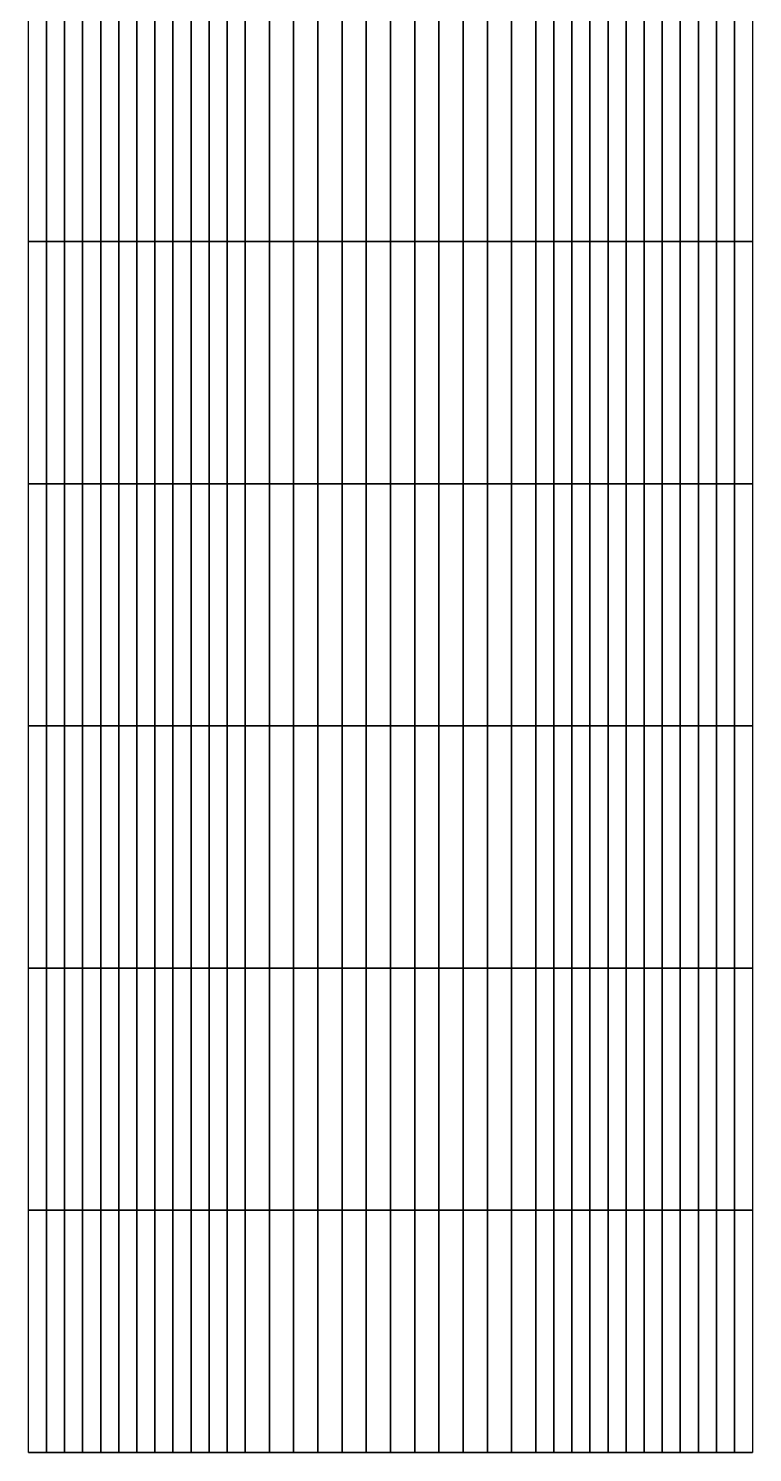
# Model space of a CAD drawing. Header units: inches. Extents: x 1.9 to 26.9, y -20 to 0.
# Drawn here: x 1.95 to 6.93, y -20 to -10.2 of the extents above; entities that cross this region are included whole.
import ezdxf

# ---------------------------------------------------------------- set-up
doc = ezdxf.new("R2010")
doc.units = ezdxf.units.IN
doc.header["$MEASUREMENT"] = 0
for name, color, linetype in [('Beam', 2, 'Continuous'), ('Col', 3, 'Continuous'), ('Dia', 5, 'Continuous'), ('Plat', 1, 'Continuous')]:
    doc.layers.add(name, color=color, linetype=linetype)

msp = doc.modelspace()

# ---------------------------------------------------------------- linework, layer by layer
at = {"layer": 'Beam', "extrusion": (0, -1, -2e-16)}
msp.add_line((1.9455, -20, 1.9428), (1.9455, 0, 1.9428), dxfattribs=at)
at = {"layer": 'Col', "extrusion": (0, -1, -2e-16)}
msp.add_line((1.9455, -20, 1.9428), (1.9455, -20, -4.0572), dxfattribs=at)
at = {"layer": 'Dia'}
for points in [[(1.9455, -20, 1.9428), (2.0699, -20, 2.0267), (2.4709, -20, 2.0267), (2.3609, -20, 1.9428)], [(2.1942, -20, 2.1106), (2.579, -20, 2.1106), (2.4709, -20, 2.0267), (2.0699, -20, 2.0267)], [(2.1942, -20, 2.1106), (2.3186, -20, 2.1945), (2.6833, -20, 2.1945), (2.579, -20, 2.1106)], [(2.443, -20, 2.2783), (2.7847, -20, 2.2783), (2.6833, -20, 2.1945), (2.3186, -20, 2.1945)], [(2.7763, -20, 1.9428), (2.3609, -20, 1.9428), (2.4709, -20, 2.0267), (2.8701, -20, 2.0267)], [(2.443, -20, 2.2783), (2.5673, -20, 2.3622), (2.8842, -20, 2.3622), (2.7847, -20, 2.2783)], [(2.9606, -20, 2.1106), (2.8701, -20, 2.0267), (2.4709, -20, 2.0267), (2.579, -20, 2.1106)], [(2.6917, -20, 2.4461), (2.9827, -20, 2.4461), (2.8842, -20, 2.3622), (2.5673, -20, 2.3622)], [(2.9606, -20, 2.1106), (2.579, -20, 2.1106), (2.6833, -20, 2.1945), (3.0446, -20, 2.1945)], [(3.1237, -20, 2.2783), (3.0446, -20, 2.1945), (2.6833, -20, 2.1945), (2.7847, -20, 2.2783)], [(2.6917, -20, 2.4461), (2.816, -20, 2.53), (3.0812, -20, 2.53), (2.9827, -20, 2.4461)], [(2.7763, -20, 1.9428), (2.8701, -20, 2.0267), (3.2654, -20, 2.0267), (3.1917, -20, 1.9428)], [(3.1237, -20, 2.2783), (2.7847, -20, 2.2783), (2.8842, -20, 2.3622), (3.1995, -20, 2.3622)], [(2.9404, -20, 2.6139), (3.1807, -20, 2.6139), (3.0812, -20, 2.53), (2.816, -20, 2.53)], [(2.9606, -20, 2.1106), (3.3356, -20, 2.1106), (3.2654, -20, 2.0267), (2.8701, -20, 2.0267)], [(3.2737, -20, 2.4461), (3.1995, -20, 2.3622), (2.8842, -20, 2.3622), (2.9827, -20, 2.4461)], [(2.9404, -20, 2.6139), (3.0647, -20, 2.6977), (3.2821, -20, 2.6977), (3.1807, -20, 2.6139)], [(2.9606, -20, 2.1106), (3.0446, -20, 2.1945), (3.3989, -20, 2.1945), (3.3356, -20, 2.1106)], [(3.2737, -20, 2.4461), (2.9827, -20, 2.4461), (3.0812, -20, 2.53), (3.3479, -20, 2.53)], [(3.1237, -20, 2.2783), (3.4571, -20, 2.2783), (3.3989, -20, 2.1945), (3.0446, -20, 2.1945)], [(3.1891, -20, 2.7816), (3.3863, -20, 2.7816), (3.2821, -20, 2.6977), (3.0647, -20, 2.6977)], [(3.4237, -20, 2.6139), (3.3479, -20, 2.53), (3.0812, -20, 2.53), (3.1807, -20, 2.6139)], [(3.1237, -20, 2.2783), (3.1995, -20, 2.3622), (3.5118, -20, 2.3622), (3.4571, -20, 2.2783)], [(3.4237, -20, 2.6139), (3.1807, -20, 2.6139), (3.2821, -20, 2.6977), (3.5028, -20, 2.6977)], [(3.1891, -20, 2.7816), (3.3134, -20, 2.8655), (3.4944, -20, 2.8655), (3.3863, -20, 2.7816)], [(3.607, -20, 1.9428), (3.1917, -20, 1.9428), (3.2654, -20, 2.0267), (3.6578, -20, 2.0267)], [(3.2737, -20, 2.4461), (3.5647, -20, 2.4461), (3.5118, -20, 2.3622), (3.1995, -20, 2.3622)], [(3.7057, -20, 2.1106), (3.6578, -20, 2.0267), (3.2654, -20, 2.0267), (3.3356, -20, 2.1106)], [(3.2737, -20, 2.4461), (3.3479, -20, 2.53), (3.6177, -20, 2.53), (3.5647, -20, 2.4461)], [(3.5868, -20, 2.7816), (3.5028, -20, 2.6977), (3.2821, -20, 2.6977), (3.3863, -20, 2.7816)], [(3.4378, -20, 2.9494), (3.6045, -20, 2.9494), (3.4944, -20, 2.8655), (3.3134, -20, 2.8655)], [(3.7057, -20, 2.1106), (3.3356, -20, 2.1106), (3.3989, -20, 2.1945), (3.7481, -20, 2.1945)], [(3.4237, -20, 2.6139), (3.6724, -20, 2.6139), (3.6177, -20, 2.53), (3.3479, -20, 2.53)], [(3.5868, -20, 2.7816), (3.3863, -20, 2.7816), (3.4944, -20, 2.8655), (3.6774, -20, 2.8655)], [(3.7863, -20, 2.2783), (3.7481, -20, 2.1945), (3.3989, -20, 2.1945), (3.4571, -20, 2.2783)], [(3.4237, -20, 2.6139), (3.5028, -20, 2.6977), (3.7305, -20, 2.6977), (3.6724, -20, 2.6139)], [(3.7863, -20, 2.2783), (3.4571, -20, 2.2783), (3.5118, -20, 2.3622), (3.8217, -20, 2.3622)], [(3.7711, -20, 2.9494), (3.6774, -20, 2.8655), (3.4944, -20, 2.8655), (3.6045, -20, 2.9494)], [(3.5868, -20, 2.7816), (3.7939, -20, 2.7816), (3.7305, -20, 2.6977), (3.5028, -20, 2.6977)], [(3.8558, -20, 2.4461), (3.8217, -20, 2.3622), (3.5118, -20, 2.3622), (3.5647, -20, 2.4461)], [(3.8558, -20, 2.4461), (3.5647, -20, 2.4461), (3.6177, -20, 2.53), (3.8898, -20, 2.53)], [(3.5868, -20, 2.7816), (3.6774, -20, 2.8655), (3.8641, -20, 2.8655), (3.7939, -20, 2.7816)], [(3.607, -20, 1.9428), (3.6578, -20, 2.0267), (4.0483, -20, 2.0267), (4.0224, -20, 1.9428)], [(3.9252, -20, 2.6139), (3.8898, -20, 2.53), (3.6177, -20, 2.53), (3.6724, -20, 2.6139)], [(3.7057, -20, 2.1106), (4.0726, -20, 2.1106), (4.0483, -20, 2.0267), (3.6578, -20, 2.0267)], [(3.9252, -20, 2.6139), (3.6724, -20, 2.6139), (3.7305, -20, 2.6977), (3.9634, -20, 2.6977)], [(3.7711, -20, 2.9494), (3.9378, -20, 2.9494), (3.8641, -20, 2.8655), (3.6774, -20, 2.8655)], [(3.7057, -20, 2.1106), (3.7481, -20, 2.1945), (4.0938, -20, 2.1945), (4.0726, -20, 2.1106)], [(4.0058, -20, 2.7816), (3.9634, -20, 2.6977), (3.7305, -20, 2.6977), (3.7939, -20, 2.7816)], [(3.7863, -20, 2.2783), (4.1127, -20, 2.2783), (4.0938, -20, 2.1945), (3.7481, -20, 2.1945)], [(3.7863, -20, 2.2783), (3.8217, -20, 2.3622), (4.1301, -20, 2.3622), (4.1127, -20, 2.2783)], [(4.0058, -20, 2.7816), (3.7939, -20, 2.7816), (3.8641, -20, 2.8655), (4.0537, -20, 2.8655)], [(3.8558, -20, 2.4461), (4.1468, -20, 2.4461), (4.1301, -20, 2.3622), (3.8217, -20, 2.3622)], [(3.8558, -20, 2.4461), (3.8898, -20, 2.53), (4.1634, -20, 2.53), (4.1468, -20, 2.4461)], [(4.1045, -20, 2.9494), (4.0537, -20, 2.8655), (3.8641, -20, 2.8655), (3.9378, -20, 2.9494)], [(3.9252, -20, 2.6139), (4.1808, -20, 2.6139), (4.1634, -20, 2.53), (3.8898, -20, 2.53)], [(3.9252, -20, 2.6139), (3.9634, -20, 2.6977), (4.1997, -20, 2.6977), (4.1808, -20, 2.6139)], [(4.0058, -20, 2.7816), (4.221, -20, 2.7816), (4.1997, -20, 2.6977), (3.9634, -20, 2.6977)], [(4.0058, -20, 2.7816), (4.0537, -20, 2.8655), (4.2453, -20, 2.8655), (4.221, -20, 2.7816)], [(4.4378, -20, 1.9428), (4.0224, -20, 1.9428), (4.0483, -20, 2.0267), (4.4378, -20, 2.0267)], [(4.4378, -20, 2.1106), (4.4378, -20, 2.0267), (4.0483, -20, 2.0267), (4.0726, -20, 2.1106)], [(4.1045, -20, 2.9494), (4.2711, -20, 2.9494), (4.2453, -20, 2.8655), (4.0537, -20, 2.8655)], [(4.4378, -20, 2.1106), (4.0726, -20, 2.1106), (4.0938, -20, 2.1945), (4.4378, -20, 2.1945)], [(4.4378, -20, 2.2783), (4.4378, -20, 2.1945), (4.0938, -20, 2.1945), (4.1127, -20, 2.2783)], [(4.4378, -20, 2.2783), (4.1127, -20, 2.2783), (4.1301, -20, 2.3622), (4.4378, -20, 2.3622)], [(4.4378, -20, 2.4461), (4.4378, -20, 2.3622), (4.1301, -20, 2.3622), (4.1468, -20, 2.4461)], [(4.4378, -20, 2.4461), (4.1468, -20, 2.4461), (4.1634, -20, 2.53), (4.4378, -20, 2.53)], [(4.4378, -20, 2.6139), (4.4378, -20, 2.53), (4.1634, -20, 2.53), (4.1808, -20, 2.6139)], [(4.4378, -20, 2.6139), (4.1808, -20, 2.6139), (4.1997, -20, 2.6977), (4.4378, -20, 2.6977)], [(4.4378, -20, 2.7816), (4.4378, -20, 2.6977), (4.1997, -20, 2.6977), (4.221, -20, 2.7816)], [(4.4378, -20, 2.7816), (4.221, -20, 2.7816), (4.2453, -20, 2.8655), (4.4378, -20, 2.8655)], [(4.4378, -20, 2.9494), (4.4378, -20, 2.8655), (4.2453, -20, 2.8655), (4.2711, -20, 2.9494)], [(4.4378, -20, 2.9494), (4.6045, -20, 2.9494), (4.6303, -20, 2.8655), (4.4378, -20, 2.8655)], [(4.4378, -20, 2.7816), (4.4378, -20, 2.8655), (4.6303, -20, 2.8655), (4.6546, -20, 2.7816)], [(4.4378, -20, 2.7816), (4.6546, -20, 2.7816), (4.6759, -20, 2.6977), (4.4378, -20, 2.6977)], [(4.4378, -20, 2.6139), (4.4378, -20, 2.6977), (4.6759, -20, 2.6977), (4.6948, -20, 2.6139)], [(4.4378, -20, 2.6139), (4.6948, -20, 2.6139), (4.7122, -20, 2.53), (4.4378, -20, 2.53)], [(4.4378, -20, 2.4461), (4.4378, -20, 2.53), (4.7122, -20, 2.53), (4.7288, -20, 2.4461)], [(4.4378, -20, 2.4461), (4.7288, -20, 2.4461), (4.7455, -20, 2.3622), (4.4378, -20, 2.3622)], [(4.4378, -20, 2.2783), (4.4378, -20, 2.3622), (4.7455, -20, 2.3622), (4.7629, -20, 2.2783)], [(4.4378, -20, 2.2783), (4.7629, -20, 2.2783), (4.7818, -20, 2.1945), (4.4378, -20, 2.1945)], [(4.4378, -20, 2.1106), (4.4378, -20, 2.1945), (4.7818, -20, 2.1945), (4.803, -20, 2.1106)], [(4.4378, -20, 2.1106), (4.803, -20, 2.1106), (4.8273, -20, 2.0267), (4.4378, -20, 2.0267)], [(4.4378, -20, 1.9428), (4.4378, -20, 2.0267), (4.8273, -20, 2.0267), (4.8532, -20, 1.9428)], [(4.7711, -20, 2.9494), (4.8219, -20, 2.8655), (4.6303, -20, 2.8655), (4.6045, -20, 2.9494)], [(4.8698, -20, 2.7816), (4.6546, -20, 2.7816), (4.6303, -20, 2.8655), (4.8219, -20, 2.8655)], [(4.8698, -20, 2.7816), (4.9122, -20, 2.6977), (4.6759, -20, 2.6977), (4.6546, -20, 2.7816)], [(4.9504, -20, 2.6139), (4.6948, -20, 2.6139), (4.6759, -20, 2.6977), (4.9122, -20, 2.6977)], [(4.9504, -20, 2.6139), (4.9858, -20, 2.53), (4.7122, -20, 2.53), (4.6948, -20, 2.6139)], [(5.0198, -20, 2.4461), (4.7288, -20, 2.4461), (4.7122, -20, 2.53), (4.9858, -20, 2.53)], [(5.0198, -20, 2.4461), (5.0539, -20, 2.3622), (4.7455, -20, 2.3622), (4.7288, -20, 2.4461)], [(5.0893, -20, 2.2783), (4.7629, -20, 2.2783), (4.7455, -20, 2.3622), (5.0539, -20, 2.3622)], [(5.0893, -20, 2.2783), (5.1275, -20, 2.1945), (4.7818, -20, 2.1945), (4.7629, -20, 2.2783)], [(4.7711, -20, 2.9494), (4.9378, -20, 2.9494), (5.0115, -20, 2.8655), (4.8219, -20, 2.8655)], [(5.1699, -20, 2.1106), (4.803, -20, 2.1106), (4.7818, -20, 2.1945), (5.1275, -20, 2.1945)], [(5.1699, -20, 2.1106), (5.2178, -20, 2.0267), (4.8273, -20, 2.0267), (4.803, -20, 2.1106)], [(4.8698, -20, 2.7816), (4.8219, -20, 2.8655), (5.0115, -20, 2.8655), (5.0817, -20, 2.7816)], [(5.2686, -20, 1.9428), (4.8532, -20, 1.9428), (4.8273, -20, 2.0267), (5.2178, -20, 2.0267)], [(4.8698, -20, 2.7816), (5.0817, -20, 2.7816), (5.1451, -20, 2.6977), (4.9122, -20, 2.6977)], [(4.9504, -20, 2.6139), (4.9122, -20, 2.6977), (5.1451, -20, 2.6977), (5.2032, -20, 2.6139)], [(5.1045, -20, 2.9494), (5.1982, -20, 2.8655), (5.0115, -20, 2.8655), (4.9378, -20, 2.9494)], [(4.9504, -20, 2.6139), (5.2032, -20, 2.6139), (5.2579, -20, 2.53), (4.9858, -20, 2.53)], [(5.0198, -20, 2.4461), (4.9858, -20, 2.53), (5.2579, -20, 2.53), (5.3109, -20, 2.4461)], [(5.2888, -20, 2.7816), (5.0817, -20, 2.7816), (5.0115, -20, 2.8655), (5.1982, -20, 2.8655)], [(5.0198, -20, 2.4461), (5.3109, -20, 2.4461), (5.3638, -20, 2.3622), (5.0539, -20, 2.3622)], [(5.0893, -20, 2.2783), (5.0539, -20, 2.3622), (5.3638, -20, 2.3622), (5.4185, -20, 2.2783)], [(5.2888, -20, 2.7816), (5.3728, -20, 2.6977), (5.1451, -20, 2.6977), (5.0817, -20, 2.7816)], [(5.0893, -20, 2.2783), (5.4185, -20, 2.2783), (5.4767, -20, 2.1945), (5.1275, -20, 2.1945)], [(5.1045, -20, 2.9494), (5.2711, -20, 2.9494), (5.3812, -20, 2.8655), (5.1982, -20, 2.8655)], [(5.1699, -20, 2.1106), (5.1275, -20, 2.1945), (5.4767, -20, 2.1945), (5.54, -20, 2.1106)], [(5.4518, -20, 2.6139), (5.2032, -20, 2.6139), (5.1451, -20, 2.6977), (5.3728, -20, 2.6977)], [(5.1699, -20, 2.1106), (5.54, -20, 2.1106), (5.6102, -20, 2.0267), (5.2178, -20, 2.0267)], [(5.2888, -20, 2.7816), (5.1982, -20, 2.8655), (5.3812, -20, 2.8655), (5.4893, -20, 2.7816)], [(5.4518, -20, 2.6139), (5.5277, -20, 2.53), (5.2579, -20, 2.53), (5.2032, -20, 2.6139)], [(5.2686, -20, 1.9428), (5.2178, -20, 2.0267), (5.6102, -20, 2.0267), (5.6839, -20, 1.9428)], [(5.6019, -20, 2.4461), (5.3109, -20, 2.4461), (5.2579, -20, 2.53), (5.5277, -20, 2.53)], [(5.4378, -20, 2.9494), (5.5622, -20, 2.8655), (5.3812, -20, 2.8655), (5.2711, -20, 2.9494)], [(5.2888, -20, 2.7816), (5.4893, -20, 2.7816), (5.5935, -20, 2.6977), (5.3728, -20, 2.6977)], [(5.6019, -20, 2.4461), (5.6761, -20, 2.3622), (5.3638, -20, 2.3622), (5.3109, -20, 2.4461)], [(5.7519, -20, 2.2783), (5.4185, -20, 2.2783), (5.3638, -20, 2.3622), (5.6761, -20, 2.3622)], [(5.4518, -20, 2.6139), (5.3728, -20, 2.6977), (5.5935, -20, 2.6977), (5.6949, -20, 2.6139)], [(5.6865, -20, 2.7816), (5.4893, -20, 2.7816), (5.3812, -20, 2.8655), (5.5622, -20, 2.8655)], [(5.7519, -20, 2.2783), (5.831, -20, 2.1945), (5.4767, -20, 2.1945), (5.4185, -20, 2.2783)], [(5.4518, -20, 2.6139), (5.6949, -20, 2.6139), (5.7944, -20, 2.53), (5.5277, -20, 2.53)], [(5.915, -20, 2.1106), (5.54, -20, 2.1106), (5.4767, -20, 2.1945), (5.831, -20, 2.1945)], [(5.6865, -20, 2.7816), (5.8109, -20, 2.6977), (5.5935, -20, 2.6977), (5.4893, -20, 2.7816)], [(5.6019, -20, 2.4461), (5.5277, -20, 2.53), (5.7944, -20, 2.53), (5.8929, -20, 2.4461)], [(5.915, -20, 2.1106), (6.0055, -20, 2.0267), (5.6102, -20, 2.0267), (5.54, -20, 2.1106)], [(5.9352, -20, 2.6139), (5.6949, -20, 2.6139), (5.5935, -20, 2.6977), (5.8109, -20, 2.6977)], [(5.6019, -20, 2.4461), (5.8929, -20, 2.4461), (5.9914, -20, 2.3622), (5.6761, -20, 2.3622)], [(6.0993, -20, 1.9428), (5.6839, -20, 1.9428), (5.6102, -20, 2.0267), (6.0055, -20, 2.0267)], [(5.7519, -20, 2.2783), (5.6761, -20, 2.3622), (5.9914, -20, 2.3622), (6.0909, -20, 2.2783)], [(5.9352, -20, 2.6139), (6.0596, -20, 2.53), (5.7944, -20, 2.53), (5.6949, -20, 2.6139)], [(5.7519, -20, 2.2783), (6.0909, -20, 2.2783), (6.1923, -20, 2.1945), (5.831, -20, 2.1945)], [(6.1839, -20, 2.4461), (5.8929, -20, 2.4461), (5.7944, -20, 2.53), (6.0596, -20, 2.53)], [(5.915, -20, 2.1106), (5.831, -20, 2.1945), (6.1923, -20, 2.1945), (6.2966, -20, 2.1106)], [(6.1839, -20, 2.4461), (6.3083, -20, 2.3622), (5.9914, -20, 2.3622), (5.8929, -20, 2.4461)], [(5.915, -20, 2.1106), (6.2966, -20, 2.1106), (6.4047, -20, 2.0267), (6.0055, -20, 2.0267)], [(6.4326, -20, 2.2783), (6.0909, -20, 2.2783), (5.9914, -20, 2.3622), (6.3083, -20, 2.3622)], [(6.0993, -20, 1.9428), (6.0055, -20, 2.0267), (6.4047, -20, 2.0267), (6.5147, -20, 1.9428)], [(6.4326, -20, 2.2783), (6.557, -20, 2.1945), (6.1923, -20, 2.1945), (6.0909, -20, 2.2783)], [(6.6814, -20, 2.1106), (6.2966, -20, 2.1106), (6.1923, -20, 2.1945), (6.557, -20, 2.1945)], [(6.6814, -20, 2.1106), (6.8057, -20, 2.0267), (6.4047, -20, 2.0267), (6.2966, -20, 2.1106)], [(6.9301, -20, 1.9428), (6.5147, -20, 1.9428), (6.4047, -20, 2.0267), (6.8057, -20, 2.0267)]]:
    msp.add_3dface(points, dxfattribs=at)
at = {"layer": 'Plat'}
for points in [[(1.9455, -10, 1.9428), (2.0699, -10, 2.0267), (2.0699, -11.6667, 2.0267), (1.9455, -11.6667, 1.9428)], [(2.1942, -10, 2.1106), (2.1942, -11.6667, 2.1106), (2.0699, -11.6667, 2.0267), (2.0699, -10, 2.0267)], [(2.1942, -10, 2.1106), (2.3186, -10, 2.1945), (2.3186, -11.6667, 2.1945), (2.1942, -11.6667, 2.1106)], [(2.443, -10, 2.2783), (2.443, -11.6667, 2.2783), (2.3186, -11.6667, 2.1945), (2.3186, -10, 2.1945)], [(2.443, -10, 2.2783), (2.5673, -10, 2.3622), (2.5673, -11.6667, 2.3622), (2.443, -11.6667, 2.2783)], [(2.6917, -10, 2.4461), (2.6917, -11.6667, 2.4461), (2.5673, -11.6667, 2.3622), (2.5673, -10, 2.3622)], [(2.6917, -10, 2.4461), (2.816, -10, 2.53), (2.816, -11.6667, 2.53), (2.6917, -11.6667, 2.4461)], [(2.9404, -10, 2.6139), (2.9404, -11.6667, 2.6139), (2.816, -11.6667, 2.53), (2.816, -10, 2.53)], [(2.9404, -10, 2.6139), (3.0647, -10, 2.6977), (3.0647, -11.6667, 2.6977), (2.9404, -11.6667, 2.6139)], [(3.1891, -10, 2.7816), (3.1891, -11.6667, 2.7816), (3.0647, -11.6667, 2.6977), (3.0647, -10, 2.6977)], [(3.1891, -10, 2.7816), (3.3134, -10, 2.8655), (3.3134, -11.6667, 2.8655), (3.1891, -11.6667, 2.7816)], [(3.4378, -10, 2.9494), (3.4378, -11.6667, 2.9494), (3.3134, -11.6667, 2.8655), (3.3134, -10, 2.8655)], [(3.4378, -10, 2.9494), (3.6045, -10, 2.9494), (3.6045, -11.6667, 2.9494), (3.4378, -11.6667, 2.9494)], [(3.7711, -10, 2.9494), (3.7711, -11.6667, 2.9494), (3.6045, -11.6667, 2.9494), (3.6045, -10, 2.9494)], [(3.7711, -10, 2.9494), (3.9378, -10, 2.9494), (3.9378, -11.6667, 2.9494), (3.7711, -11.6667, 2.9494)], [(4.1045, -10, 2.9494), (4.1045, -11.6667, 2.9494), (3.9378, -11.6667, 2.9494), (3.9378, -10, 2.9494)], [(4.1045, -10, 2.9494), (4.2711, -10, 2.9494), (4.2711, -11.6667, 2.9494), (4.1045, -11.6667, 2.9494)], [(4.4378, -10, 2.9494), (4.4378, -11.6667, 2.9494), (4.2711, -11.6667, 2.9494), (4.2711, -10, 2.9494)], [(4.4378, -10, 2.9494), (4.6045, -10, 2.9494), (4.6045, -11.6667, 2.9494), (4.4378, -11.6667, 2.9494)], [(4.7711, -10, 2.9494), (4.7711, -11.6667, 2.9494), (4.6045, -11.6667, 2.9494), (4.6045, -10, 2.9494)], [(4.7711, -10, 2.9494), (4.9378, -10, 2.9494), (4.9378, -11.6667, 2.9494), (4.7711, -11.6667, 2.9494)], [(5.1045, -10, 2.9494), (5.1045, -11.6667, 2.9494), (4.9378, -11.6667, 2.9494), (4.9378, -10, 2.9494)], [(5.1045, -10, 2.9494), (5.2711, -10, 2.9494), (5.2711, -11.6667, 2.9494), (5.1045, -11.6667, 2.9494)], [(5.4378, -10, 2.9494), (5.4378, -11.6667, 2.9494), (5.2711, -11.6667, 2.9494), (5.2711, -10, 2.9494)], [(5.4378, -10, 2.9494), (5.5622, -10, 2.8655), (5.5622, -11.6667, 2.8655), (5.4378, -11.6667, 2.9494)], [(5.6865, -10, 2.7816), (5.6865, -11.6667, 2.7816), (5.5622, -11.6667, 2.8655), (5.5622, -10, 2.8655)], [(5.6865, -10, 2.7816), (5.8109, -10, 2.6977), (5.8109, -11.6667, 2.6977), (5.6865, -11.6667, 2.7816)], [(5.9352, -10, 2.6139), (5.9352, -11.6667, 2.6139), (5.8109, -11.6667, 2.6977), (5.8109, -10, 2.6977)], [(5.9352, -10, 2.6139), (6.0596, -10, 2.53), (6.0596, -11.6667, 2.53), (5.9352, -11.6667, 2.6139)], [(6.1839, -10, 2.4461), (6.1839, -11.6667, 2.4461), (6.0596, -11.6667, 2.53), (6.0596, -10, 2.53)], [(6.1839, -10, 2.4461), (6.3083, -10, 2.3622), (6.3083, -11.6667, 2.3622), (6.1839, -11.6667, 2.4461)], [(6.4326, -10, 2.2783), (6.4326, -11.6667, 2.2783), (6.3083, -11.6667, 2.3622), (6.3083, -10, 2.3622)], [(6.4326, -10, 2.2783), (6.557, -10, 2.1945), (6.557, -11.6667, 2.1945), (6.4326, -11.6667, 2.2783)], [(6.6814, -10, 2.1106), (6.6814, -11.6667, 2.1106), (6.557, -11.6667, 2.1945), (6.557, -10, 2.1945)], [(6.6814, -10, 2.1106), (6.8057, -10, 2.0267), (6.8057, -11.6667, 2.0267), (6.6814, -11.6667, 2.1106)], [(6.9301, -10, 1.9428), (6.9301, -11.6667, 1.9428), (6.8057, -11.6667, 2.0267), (6.8057, -10, 2.0267)], [(1.9455, -13.3333, 1.9428), (1.9455, -11.6667, 1.9428), (2.0699, -11.6667, 2.0267), (2.0699, -13.3333, 2.0267)], [(2.1942, -13.3333, 2.1106), (2.0699, -13.3333, 2.0267), (2.0699, -11.6667, 2.0267), (2.1942, -11.6667, 2.1106)], [(2.1942, -13.3333, 2.1106), (2.1942, -11.6667, 2.1106), (2.3186, -11.6667, 2.1945), (2.3186, -13.3333, 2.1945)], [(2.443, -13.3333, 2.2783), (2.3186, -13.3333, 2.1945), (2.3186, -11.6667, 2.1945), (2.443, -11.6667, 2.2783)], [(2.443, -13.3333, 2.2783), (2.443, -11.6667, 2.2783), (2.5673, -11.6667, 2.3622), (2.5673, -13.3333, 2.3622)], [(2.6917, -13.3333, 2.4461), (2.5673, -13.3333, 2.3622), (2.5673, -11.6667, 2.3622), (2.6917, -11.6667, 2.4461)], [(2.6917, -13.3333, 2.4461), (2.6917, -11.6667, 2.4461), (2.816, -11.6667, 2.53), (2.816, -13.3333, 2.53)], [(2.9404, -13.3333, 2.6139), (2.816, -13.3333, 2.53), (2.816, -11.6667, 2.53), (2.9404, -11.6667, 2.6139)], [(2.9404, -13.3333, 2.6139), (2.9404, -11.6667, 2.6139), (3.0647, -11.6667, 2.6977), (3.0647, -13.3333, 2.6977)], [(3.1891, -13.3333, 2.7816), (3.0647, -13.3333, 2.6977), (3.0647, -11.6667, 2.6977), (3.1891, -11.6667, 2.7816)], [(3.1891, -13.3333, 2.7816), (3.1891, -11.6667, 2.7816), (3.3134, -11.6667, 2.8655), (3.3134, -13.3333, 2.8655)], [(3.4378, -13.3333, 2.9494), (3.3134, -13.3333, 2.8655), (3.3134, -11.6667, 2.8655), (3.4378, -11.6667, 2.9494)], [(3.4378, -13.3333, 2.9494), (3.4378, -11.6667, 2.9494), (3.6045, -11.6667, 2.9494), (3.6045, -13.3333, 2.9494)], [(3.7711, -13.3333, 2.9494), (3.6045, -13.3333, 2.9494), (3.6045, -11.6667, 2.9494), (3.7711, -11.6667, 2.9494)], [(3.7711, -13.3333, 2.9494), (3.7711, -11.6667, 2.9494), (3.9378, -11.6667, 2.9494), (3.9378, -13.3333, 2.9494)], [(4.1045, -13.3333, 2.9494), (3.9378, -13.3333, 2.9494), (3.9378, -11.6667, 2.9494), (4.1045, -11.6667, 2.9494)], [(4.1045, -13.3333, 2.9494), (4.1045, -11.6667, 2.9494), (4.2711, -11.6667, 2.9494), (4.2711, -13.3333, 2.9494)], [(4.4378, -13.3333, 2.9494), (4.2711, -13.3333, 2.9494), (4.2711, -11.6667, 2.9494), (4.4378, -11.6667, 2.9494)], [(4.4378, -13.3333, 2.9494), (4.4378, -11.6667, 2.9494), (4.6045, -11.6667, 2.9494), (4.6045, -13.3333, 2.9494)], [(4.7711, -13.3333, 2.9494), (4.6045, -13.3333, 2.9494), (4.6045, -11.6667, 2.9494), (4.7711, -11.6667, 2.9494)], [(4.7711, -13.3333, 2.9494), (4.7711, -11.6667, 2.9494), (4.9378, -11.6667, 2.9494), (4.9378, -13.3333, 2.9494)], [(5.1045, -13.3333, 2.9494), (4.9378, -13.3333, 2.9494), (4.9378, -11.6667, 2.9494), (5.1045, -11.6667, 2.9494)], [(5.1045, -13.3333, 2.9494), (5.1045, -11.6667, 2.9494), (5.2711, -11.6667, 2.9494), (5.2711, -13.3333, 2.9494)], [(5.4378, -13.3333, 2.9494), (5.2711, -13.3333, 2.9494), (5.2711, -11.6667, 2.9494), (5.4378, -11.6667, 2.9494)], [(5.4378, -13.3333, 2.9494), (5.4378, -11.6667, 2.9494), (5.5622, -11.6667, 2.8655), (5.5622, -13.3333, 2.8655)], [(5.6865, -13.3333, 2.7816), (5.5622, -13.3333, 2.8655), (5.5622, -11.6667, 2.8655), (5.6865, -11.6667, 2.7816)], [(5.6865, -13.3333, 2.7816), (5.6865, -11.6667, 2.7816), (5.8109, -11.6667, 2.6977), (5.8109, -13.3333, 2.6977)], [(5.9352, -13.3333, 2.6139), (5.8109, -13.3333, 2.6977), (5.8109, -11.6667, 2.6977), (5.9352, -11.6667, 2.6139)], [(5.9352, -13.3333, 2.6139), (5.9352, -11.6667, 2.6139), (6.0596, -11.6667, 2.53), (6.0596, -13.3333, 2.53)], [(6.1839, -13.3333, 2.4461), (6.0596, -13.3333, 2.53), (6.0596, -11.6667, 2.53), (6.1839, -11.6667, 2.4461)], [(6.1839, -13.3333, 2.4461), (6.1839, -11.6667, 2.4461), (6.3083, -11.6667, 2.3622), (6.3083, -13.3333, 2.3622)], [(6.4326, -13.3333, 2.2783), (6.3083, -13.3333, 2.3622), (6.3083, -11.6667, 2.3622), (6.4326, -11.6667, 2.2783)], [(6.4326, -13.3333, 2.2783), (6.4326, -11.6667, 2.2783), (6.557, -11.6667, 2.1945), (6.557, -13.3333, 2.1945)], [(6.6814, -13.3333, 2.1106), (6.557, -13.3333, 2.1945), (6.557, -11.6667, 2.1945), (6.6814, -11.6667, 2.1106)], [(6.6814, -13.3333, 2.1106), (6.6814, -11.6667, 2.1106), (6.8057, -11.6667, 2.0267), (6.8057, -13.3333, 2.0267)], [(6.9301, -13.3333, 1.9428), (6.8057, -13.3333, 2.0267), (6.8057, -11.6667, 2.0267), (6.9301, -11.6667, 1.9428)], [(1.9455, -13.3333, 1.9428), (2.0699, -13.3333, 2.0267), (2.0699, -15, 2.0267), (1.9455, -15, 1.9428)], [(2.1942, -13.3333, 2.1106), (2.1942, -15, 2.1106), (2.0699, -15, 2.0267), (2.0699, -13.3333, 2.0267)], [(2.1942, -13.3333, 2.1106), (2.3186, -13.3333, 2.1945), (2.3186, -15, 2.1945), (2.1942, -15, 2.1106)], [(2.443, -13.3333, 2.2783), (2.443, -15, 2.2783), (2.3186, -15, 2.1945), (2.3186, -13.3333, 2.1945)], [(2.443, -13.3333, 2.2783), (2.5673, -13.3333, 2.3622), (2.5673, -15, 2.3622), (2.443, -15, 2.2783)], [(2.6917, -13.3333, 2.4461), (2.6917, -15, 2.4461), (2.5673, -15, 2.3622), (2.5673, -13.3333, 2.3622)], [(2.6917, -13.3333, 2.4461), (2.816, -13.3333, 2.53), (2.816, -15, 2.53), (2.6917, -15, 2.4461)], [(2.9404, -13.3333, 2.6139), (2.9404, -15, 2.6139), (2.816, -15, 2.53), (2.816, -13.3333, 2.53)], [(2.9404, -13.3333, 2.6139), (3.0647, -13.3333, 2.6977), (3.0647, -15, 2.6977), (2.9404, -15, 2.6139)], [(3.1891, -13.3333, 2.7816), (3.1891, -15, 2.7816), (3.0647, -15, 2.6977), (3.0647, -13.3333, 2.6977)], [(3.1891, -13.3333, 2.7816), (3.3134, -13.3333, 2.8655), (3.3134, -15, 2.8655), (3.1891, -15, 2.7816)], [(3.4378, -13.3333, 2.9494), (3.4378, -15, 2.9494), (3.3134, -15, 2.8655), (3.3134, -13.3333, 2.8655)], [(3.4378, -13.3333, 2.9494), (3.6045, -13.3333, 2.9494), (3.6045, -15, 2.9494), (3.4378, -15, 2.9494)], [(3.7711, -13.3333, 2.9494), (3.7711, -15, 2.9494), (3.6045, -15, 2.9494), (3.6045, -13.3333, 2.9494)], [(3.7711, -13.3333, 2.9494), (3.9378, -13.3333, 2.9494), (3.9378, -15, 2.9494), (3.7711, -15, 2.9494)], [(4.1045, -13.3333, 2.9494), (4.1045, -15, 2.9494), (3.9378, -15, 2.9494), (3.9378, -13.3333, 2.9494)], [(4.1045, -13.3333, 2.9494), (4.2711, -13.3333, 2.9494), (4.2711, -15, 2.9494), (4.1045, -15, 2.9494)], [(4.4378, -13.3333, 2.9494), (4.4378, -15, 2.9494), (4.2711, -15, 2.9494), (4.2711, -13.3333, 2.9494)], [(4.4378, -13.3333, 2.9494), (4.6045, -13.3333, 2.9494), (4.6045, -15, 2.9494), (4.4378, -15, 2.9494)], [(4.7711, -13.3333, 2.9494), (4.7711, -15, 2.9494), (4.6045, -15, 2.9494), (4.6045, -13.3333, 2.9494)], [(4.7711, -13.3333, 2.9494), (4.9378, -13.3333, 2.9494), (4.9378, -15, 2.9494), (4.7711, -15, 2.9494)], [(5.1045, -13.3333, 2.9494), (5.1045, -15, 2.9494), (4.9378, -15, 2.9494), (4.9378, -13.3333, 2.9494)], [(5.1045, -13.3333, 2.9494), (5.2711, -13.3333, 2.9494), (5.2711, -15, 2.9494), (5.1045, -15, 2.9494)], [(5.4378, -13.3333, 2.9494), (5.4378, -15, 2.9494), (5.2711, -15, 2.9494), (5.2711, -13.3333, 2.9494)], [(5.4378, -13.3333, 2.9494), (5.5622, -13.3333, 2.8655), (5.5622, -15, 2.8655), (5.4378, -15, 2.9494)], [(5.6865, -13.3333, 2.7816), (5.6865, -15, 2.7816), (5.5622, -15, 2.8655), (5.5622, -13.3333, 2.8655)], [(5.6865, -13.3333, 2.7816), (5.8109, -13.3333, 2.6977), (5.8109, -15, 2.6977), (5.6865, -15, 2.7816)], [(5.9352, -13.3333, 2.6139), (5.9352, -15, 2.6139), (5.8109, -15, 2.6977), (5.8109, -13.3333, 2.6977)], [(5.9352, -13.3333, 2.6139), (6.0596, -13.3333, 2.53), (6.0596, -15, 2.53), (5.9352, -15, 2.6139)], [(6.1839, -13.3333, 2.4461), (6.1839, -15, 2.4461), (6.0596, -15, 2.53), (6.0596, -13.3333, 2.53)], [(6.1839, -13.3333, 2.4461), (6.3083, -13.3333, 2.3622), (6.3083, -15, 2.3622), (6.1839, -15, 2.4461)], [(6.4326, -13.3333, 2.2783), (6.4326, -15, 2.2783), (6.3083, -15, 2.3622), (6.3083, -13.3333, 2.3622)], [(6.4326, -13.3333, 2.2783), (6.557, -13.3333, 2.1945), (6.557, -15, 2.1945), (6.4326, -15, 2.2783)], [(6.6814, -13.3333, 2.1106), (6.6814, -15, 2.1106), (6.557, -15, 2.1945), (6.557, -13.3333, 2.1945)], [(6.6814, -13.3333, 2.1106), (6.8057, -13.3333, 2.0267), (6.8057, -15, 2.0267), (6.6814, -15, 2.1106)], [(6.9301, -13.3333, 1.9428), (6.9301, -15, 1.9428), (6.8057, -15, 2.0267), (6.8057, -13.3333, 2.0267)], [(1.9455, -16.6667, 1.9428), (1.9455, -15, 1.9428), (2.0699, -15, 2.0267), (2.0699, -16.6667, 2.0267)], [(2.1942, -16.6667, 2.1106), (2.0699, -16.6667, 2.0267), (2.0699, -15, 2.0267), (2.1942, -15, 2.1106)], [(2.1942, -16.6667, 2.1106), (2.1942, -15, 2.1106), (2.3186, -15, 2.1945), (2.3186, -16.6667, 2.1945)], [(2.443, -16.6667, 2.2783), (2.3186, -16.6667, 2.1945), (2.3186, -15, 2.1945), (2.443, -15, 2.2783)], [(2.443, -16.6667, 2.2783), (2.443, -15, 2.2783), (2.5673, -15, 2.3622), (2.5673, -16.6667, 2.3622)], [(2.6917, -16.6667, 2.4461), (2.5673, -16.6667, 2.3622), (2.5673, -15, 2.3622), (2.6917, -15, 2.4461)], [(2.6917, -16.6667, 2.4461), (2.6917, -15, 2.4461), (2.816, -15, 2.53), (2.816, -16.6667, 2.53)], [(2.9404, -16.6667, 2.6139), (2.816, -16.6667, 2.53), (2.816, -15, 2.53), (2.9404, -15, 2.6139)], [(2.9404, -16.6667, 2.6139), (2.9404, -15, 2.6139), (3.0647, -15, 2.6977), (3.0647, -16.6667, 2.6977)], [(3.1891, -16.6667, 2.7816), (3.0647, -16.6667, 2.6977), (3.0647, -15, 2.6977), (3.1891, -15, 2.7816)], [(3.1891, -16.6667, 2.7816), (3.1891, -15, 2.7816), (3.3134, -15, 2.8655), (3.3134, -16.6667, 2.8655)], [(3.4378, -16.6667, 2.9494), (3.3134, -16.6667, 2.8655), (3.3134, -15, 2.8655), (3.4378, -15, 2.9494)], [(3.4378, -16.6667, 2.9494), (3.4378, -15, 2.9494), (3.6045, -15, 2.9494), (3.6045, -16.6667, 2.9494)], [(3.7711, -16.6667, 2.9494), (3.6045, -16.6667, 2.9494), (3.6045, -15, 2.9494), (3.7711, -15, 2.9494)], [(3.7711, -16.6667, 2.9494), (3.7711, -15, 2.9494), (3.9378, -15, 2.9494), (3.9378, -16.6667, 2.9494)], [(4.1045, -16.6667, 2.9494), (3.9378, -16.6667, 2.9494), (3.9378, -15, 2.9494), (4.1045, -15, 2.9494)], [(4.1045, -16.6667, 2.9494), (4.1045, -15, 2.9494), (4.2711, -15, 2.9494), (4.2711, -16.6667, 2.9494)], [(4.4378, -16.6667, 2.9494), (4.2711, -16.6667, 2.9494), (4.2711, -15, 2.9494), (4.4378, -15, 2.9494)], [(4.4378, -16.6667, 2.9494), (4.4378, -15, 2.9494), (4.6045, -15, 2.9494), (4.6045, -16.6667, 2.9494)], [(4.7711, -16.6667, 2.9494), (4.6045, -16.6667, 2.9494), (4.6045, -15, 2.9494), (4.7711, -15, 2.9494)], [(4.7711, -16.6667, 2.9494), (4.7711, -15, 2.9494), (4.9378, -15, 2.9494), (4.9378, -16.6667, 2.9494)], [(5.1045, -16.6667, 2.9494), (4.9378, -16.6667, 2.9494), (4.9378, -15, 2.9494), (5.1045, -15, 2.9494)], [(5.1045, -16.6667, 2.9494), (5.1045, -15, 2.9494), (5.2711, -15, 2.9494), (5.2711, -16.6667, 2.9494)], [(5.4378, -16.6667, 2.9494), (5.2711, -16.6667, 2.9494), (5.2711, -15, 2.9494), (5.4378, -15, 2.9494)], [(5.4378, -16.6667, 2.9494), (5.4378, -15, 2.9494), (5.5622, -15, 2.8655), (5.5622, -16.6667, 2.8655)], [(5.6865, -16.6667, 2.7816), (5.5622, -16.6667, 2.8655), (5.5622, -15, 2.8655), (5.6865, -15, 2.7816)], [(5.6865, -16.6667, 2.7816), (5.6865, -15, 2.7816), (5.8109, -15, 2.6977), (5.8109, -16.6667, 2.6977)], [(5.9352, -16.6667, 2.6139), (5.8109, -16.6667, 2.6977), (5.8109, -15, 2.6977), (5.9352, -15, 2.6139)], [(5.9352, -16.6667, 2.6139), (5.9352, -15, 2.6139), (6.0596, -15, 2.53), (6.0596, -16.6667, 2.53)], [(6.1839, -16.6667, 2.4461), (6.0596, -16.6667, 2.53), (6.0596, -15, 2.53), (6.1839, -15, 2.4461)], [(6.1839, -16.6667, 2.4461), (6.1839, -15, 2.4461), (6.3083, -15, 2.3622), (6.3083, -16.6667, 2.3622)], [(6.4326, -16.6667, 2.2783), (6.3083, -16.6667, 2.3622), (6.3083, -15, 2.3622), (6.4326, -15, 2.2783)], [(6.4326, -16.6667, 2.2783), (6.4326, -15, 2.2783), (6.557, -15, 2.1945), (6.557, -16.6667, 2.1945)], [(6.6814, -16.6667, 2.1106), (6.557, -16.6667, 2.1945), (6.557, -15, 2.1945), (6.6814, -15, 2.1106)], [(6.6814, -16.6667, 2.1106), (6.6814, -15, 2.1106), (6.8057, -15, 2.0267), (6.8057, -16.6667, 2.0267)], [(6.9301, -16.6667, 1.9428), (6.8057, -16.6667, 2.0267), (6.8057, -15, 2.0267), (6.9301, -15, 1.9428)], [(1.9455, -16.6667, 1.9428), (2.0699, -16.6667, 2.0267), (2.0699, -18.3333, 2.0267), (1.9455, -18.3333, 1.9428)], [(2.1942, -16.6667, 2.1106), (2.1942, -18.3333, 2.1106), (2.0699, -18.3333, 2.0267), (2.0699, -16.6667, 2.0267)], [(2.1942, -16.6667, 2.1106), (2.3186, -16.6667, 2.1945), (2.3186, -18.3333, 2.1945), (2.1942, -18.3333, 2.1106)], [(2.443, -16.6667, 2.2783), (2.443, -18.3333, 2.2783), (2.3186, -18.3333, 2.1945), (2.3186, -16.6667, 2.1945)], [(2.443, -16.6667, 2.2783), (2.5673, -16.6667, 2.3622), (2.5673, -18.3333, 2.3622), (2.443, -18.3333, 2.2783)], [(2.6917, -16.6667, 2.4461), (2.6917, -18.3333, 2.4461), (2.5673, -18.3333, 2.3622), (2.5673, -16.6667, 2.3622)], [(2.6917, -16.6667, 2.4461), (2.816, -16.6667, 2.53), (2.816, -18.3333, 2.53), (2.6917, -18.3333, 2.4461)], [(2.9404, -16.6667, 2.6139), (2.9404, -18.3333, 2.6139), (2.816, -18.3333, 2.53), (2.816, -16.6667, 2.53)], [(2.9404, -16.6667, 2.6139), (3.0647, -16.6667, 2.6977), (3.0647, -18.3333, 2.6977), (2.9404, -18.3333, 2.6139)], [(3.1891, -16.6667, 2.7816), (3.1891, -18.3333, 2.7816), (3.0647, -18.3333, 2.6977), (3.0647, -16.6667, 2.6977)], [(3.1891, -16.6667, 2.7816), (3.3134, -16.6667, 2.8655), (3.3134, -18.3333, 2.8655), (3.1891, -18.3333, 2.7816)], [(3.4378, -16.6667, 2.9494), (3.4378, -18.3333, 2.9494), (3.3134, -18.3333, 2.8655), (3.3134, -16.6667, 2.8655)], [(3.4378, -16.6667, 2.9494), (3.6045, -16.6667, 2.9494), (3.6045, -18.3333, 2.9494), (3.4378, -18.3333, 2.9494)], [(3.7711, -16.6667, 2.9494), (3.7711, -18.3333, 2.9494), (3.6045, -18.3333, 2.9494), (3.6045, -16.6667, 2.9494)], [(3.7711, -16.6667, 2.9494), (3.9378, -16.6667, 2.9494), (3.9378, -18.3333, 2.9494), (3.7711, -18.3333, 2.9494)], [(4.1045, -16.6667, 2.9494), (4.1045, -18.3333, 2.9494), (3.9378, -18.3333, 2.9494), (3.9378, -16.6667, 2.9494)], [(4.1045, -16.6667, 2.9494), (4.2711, -16.6667, 2.9494), (4.2711, -18.3333, 2.9494), (4.1045, -18.3333, 2.9494)], [(4.4378, -16.6667, 2.9494), (4.4378, -18.3333, 2.9494), (4.2711, -18.3333, 2.9494), (4.2711, -16.6667, 2.9494)], [(4.4378, -16.6667, 2.9494), (4.6045, -16.6667, 2.9494), (4.6045, -18.3333, 2.9494), (4.4378, -18.3333, 2.9494)], [(4.7711, -16.6667, 2.9494), (4.7711, -18.3333, 2.9494), (4.6045, -18.3333, 2.9494), (4.6045, -16.6667, 2.9494)], [(4.7711, -16.6667, 2.9494), (4.9378, -16.6667, 2.9494), (4.9378, -18.3333, 2.9494), (4.7711, -18.3333, 2.9494)], [(5.1045, -16.6667, 2.9494), (5.1045, -18.3333, 2.9494), (4.9378, -18.3333, 2.9494), (4.9378, -16.6667, 2.9494)], [(5.1045, -16.6667, 2.9494), (5.2711, -16.6667, 2.9494), (5.2711, -18.3333, 2.9494), (5.1045, -18.3333, 2.9494)], [(5.4378, -16.6667, 2.9494), (5.4378, -18.3333, 2.9494), (5.2711, -18.3333, 2.9494), (5.2711, -16.6667, 2.9494)], [(5.4378, -16.6667, 2.9494), (5.5622, -16.6667, 2.8655), (5.5622, -18.3333, 2.8655), (5.4378, -18.3333, 2.9494)], [(5.6865, -16.6667, 2.7816), (5.6865, -18.3333, 2.7816), (5.5622, -18.3333, 2.8655), (5.5622, -16.6667, 2.8655)], [(5.6865, -16.6667, 2.7816), (5.8109, -16.6667, 2.6977), (5.8109, -18.3333, 2.6977), (5.6865, -18.3333, 2.7816)], [(5.9352, -16.6667, 2.6139), (5.9352, -18.3333, 2.6139), (5.8109, -18.3333, 2.6977), (5.8109, -16.6667, 2.6977)], [(5.9352, -16.6667, 2.6139), (6.0596, -16.6667, 2.53), (6.0596, -18.3333, 2.53), (5.9352, -18.3333, 2.6139)], [(6.1839, -16.6667, 2.4461), (6.1839, -18.3333, 2.4461), (6.0596, -18.3333, 2.53), (6.0596, -16.6667, 2.53)], [(6.1839, -16.6667, 2.4461), (6.3083, -16.6667, 2.3622), (6.3083, -18.3333, 2.3622), (6.1839, -18.3333, 2.4461)], [(6.4326, -16.6667, 2.2783), (6.4326, -18.3333, 2.2783), (6.3083, -18.3333, 2.3622), (6.3083, -16.6667, 2.3622)], [(6.4326, -16.6667, 2.2783), (6.557, -16.6667, 2.1945), (6.557, -18.3333, 2.1945), (6.4326, -18.3333, 2.2783)], [(6.6814, -16.6667, 2.1106), (6.6814, -18.3333, 2.1106), (6.557, -18.3333, 2.1945), (6.557, -16.6667, 2.1945)], [(6.6814, -16.6667, 2.1106), (6.8057, -16.6667, 2.0267), (6.8057, -18.3333, 2.0267), (6.6814, -18.3333, 2.1106)], [(6.9301, -16.6667, 1.9428), (6.9301, -18.3333, 1.9428), (6.8057, -18.3333, 2.0267), (6.8057, -16.6667, 2.0267)], [(1.9455, -20, 1.9428), (1.9455, -18.3333, 1.9428), (2.0699, -18.3333, 2.0267), (2.0699, -20, 2.0267)], [(2.1942, -20, 2.1106), (2.0699, -20, 2.0267), (2.0699, -18.3333, 2.0267), (2.1942, -18.3333, 2.1106)], [(2.1942, -20, 2.1106), (2.1942, -18.3333, 2.1106), (2.3186, -18.3333, 2.1945), (2.3186, -20, 2.1945)], [(2.443, -20, 2.2783), (2.3186, -20, 2.1945), (2.3186, -18.3333, 2.1945), (2.443, -18.3333, 2.2783)], [(2.443, -20, 2.2783), (2.443, -18.3333, 2.2783), (2.5673, -18.3333, 2.3622), (2.5673, -20, 2.3622)], [(2.6917, -20, 2.4461), (2.5673, -20, 2.3622), (2.5673, -18.3333, 2.3622), (2.6917, -18.3333, 2.4461)], [(2.6917, -20, 2.4461), (2.6917, -18.3333, 2.4461), (2.816, -18.3333, 2.53), (2.816, -20, 2.53)], [(2.9404, -20, 2.6139), (2.816, -20, 2.53), (2.816, -18.3333, 2.53), (2.9404, -18.3333, 2.6139)], [(2.9404, -20, 2.6139), (2.9404, -18.3333, 2.6139), (3.0647, -18.3333, 2.6977), (3.0647, -20, 2.6977)], [(3.1891, -20, 2.7816), (3.0647, -20, 2.6977), (3.0647, -18.3333, 2.6977), (3.1891, -18.3333, 2.7816)], [(3.1891, -20, 2.7816), (3.1891, -18.3333, 2.7816), (3.3134, -18.3333, 2.8655), (3.3134, -20, 2.8655)], [(3.4378, -20, 2.9494), (3.3134, -20, 2.8655), (3.3134, -18.3333, 2.8655), (3.4378, -18.3333, 2.9494)], [(3.4378, -20, 2.9494), (3.4378, -18.3333, 2.9494), (3.6045, -18.3333, 2.9494), (3.6045, -20, 2.9494)], [(3.7711, -20, 2.9494), (3.6045, -20, 2.9494), (3.6045, -18.3333, 2.9494), (3.7711, -18.3333, 2.9494)], [(3.7711, -20, 2.9494), (3.7711, -18.3333, 2.9494), (3.9378, -18.3333, 2.9494), (3.9378, -20, 2.9494)], [(4.1045, -20, 2.9494), (3.9378, -20, 2.9494), (3.9378, -18.3333, 2.9494), (4.1045, -18.3333, 2.9494)], [(4.1045, -20, 2.9494), (4.1045, -18.3333, 2.9494), (4.2711, -18.3333, 2.9494), (4.2711, -20, 2.9494)], [(4.4378, -20, 2.9494), (4.2711, -20, 2.9494), (4.2711, -18.3333, 2.9494), (4.4378, -18.3333, 2.9494)], [(4.4378, -20, 2.9494), (4.4378, -18.3333, 2.9494), (4.6045, -18.3333, 2.9494), (4.6045, -20, 2.9494)], [(4.7711, -20, 2.9494), (4.6045, -20, 2.9494), (4.6045, -18.3333, 2.9494), (4.7711, -18.3333, 2.9494)], [(4.7711, -20, 2.9494), (4.7711, -18.3333, 2.9494), (4.9378, -18.3333, 2.9494), (4.9378, -20, 2.9494)], [(5.1045, -20, 2.9494), (4.9378, -20, 2.9494), (4.9378, -18.3333, 2.9494), (5.1045, -18.3333, 2.9494)], [(5.1045, -20, 2.9494), (5.1045, -18.3333, 2.9494), (5.2711, -18.3333, 2.9494), (5.2711, -20, 2.9494)], [(5.4378, -20, 2.9494), (5.2711, -20, 2.9494), (5.2711, -18.3333, 2.9494), (5.4378, -18.3333, 2.9494)], [(5.4378, -20, 2.9494), (5.4378, -18.3333, 2.9494), (5.5622, -18.3333, 2.8655), (5.5622, -20, 2.8655)], [(5.6865, -20, 2.7816), (5.5622, -20, 2.8655), (5.5622, -18.3333, 2.8655), (5.6865, -18.3333, 2.7816)], [(5.6865, -20, 2.7816), (5.6865, -18.3333, 2.7816), (5.8109, -18.3333, 2.6977), (5.8109, -20, 2.6977)], [(5.9352, -20, 2.6139), (5.8109, -20, 2.6977), (5.8109, -18.3333, 2.6977), (5.9352, -18.3333, 2.6139)], [(5.9352, -20, 2.6139), (5.9352, -18.3333, 2.6139), (6.0596, -18.3333, 2.53), (6.0596, -20, 2.53)], [(6.1839, -20, 2.4461), (6.0596, -20, 2.53), (6.0596, -18.3333, 2.53), (6.1839, -18.3333, 2.4461)], [(6.1839, -20, 2.4461), (6.1839, -18.3333, 2.4461), (6.3083, -18.3333, 2.3622), (6.3083, -20, 2.3622)], [(6.4326, -20, 2.2783), (6.3083, -20, 2.3622), (6.3083, -18.3333, 2.3622), (6.4326, -18.3333, 2.2783)], [(6.4326, -20, 2.2783), (6.4326, -18.3333, 2.2783), (6.557, -18.3333, 2.1945), (6.557, -20, 2.1945)], [(6.6814, -20, 2.1106), (6.557, -20, 2.1945), (6.557, -18.3333, 2.1945), (6.6814, -18.3333, 2.1106)], [(6.6814, -20, 2.1106), (6.6814, -18.3333, 2.1106), (6.8057, -18.3333, 2.0267), (6.8057, -20, 2.0267)], [(6.9301, -20, 1.9428), (6.8057, -20, 2.0267), (6.8057, -18.3333, 2.0267), (6.9301, -18.3333, 1.9428)]]:
    msp.add_3dface(points, dxfattribs=at)

doc.saveas('drawing.dxf')
